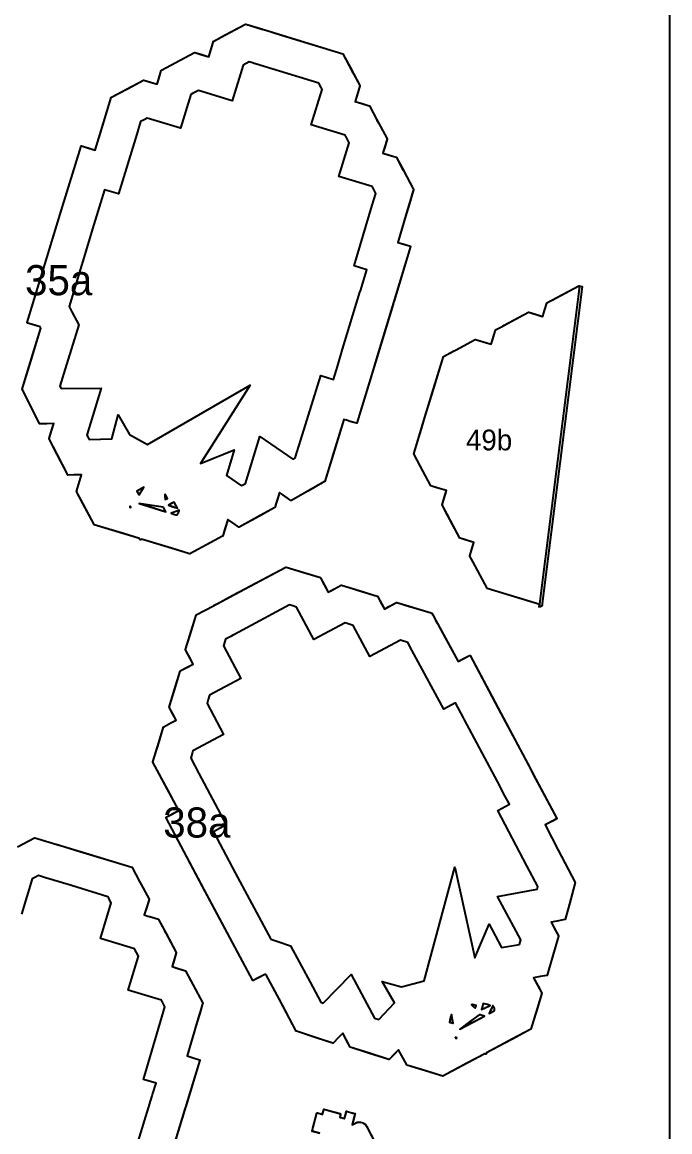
# Model space of a CAD drawing. Header units: millimetres. Extents: x 0 to 500, y 0 to 700.
# Drawn here: x 371 to 500, y 319.9 to 540.8 of the extents above; entities that cross this region are included whole.
import ezdxf
from ezdxf.enums import TextEntityAlignment as Align

# ---------------------------------------------------------------- set-up
doc = ezdxf.new("R2010")
doc.units = ezdxf.units.MM
for name, color, linetype in [('CORTE', 1, 'Continuous'), ('GRABADO', 5, 'Continuous'), ('HOJA', 8, 'Continuous')]:
    doc.layers.add(name, color=color, linetype=linetype)

msp = doc.modelspace()

# ---------------------------------------------------------------- linework, layer by layer
at = {"layer": 'CORTE'}
for points in [[(410.94, 438.55), (410.94, 438.54), (410.93, 438.53), (410.93, 438.53), (410.93, 438.52), (410.92, 438.51), (410.91, 438.51), (410.91, 438.51), (408.57, 437.26), (404.35, 435.01), (404.34, 435.01), (404.34, 435.01), (404.33, 435), (404.32, 435), (404.32, 435), (404.31, 435), (404.3, 435), (404.29, 435.01), (400.87, 436.05), (394.75, 437.91), (394.72, 437.9), (394.57, 437.81), (394.57, 437.81), (394.56, 437.81), (394.55, 437.8), (394.55, 437.8), (394.54, 437.8), (394.53, 437.8), (394.52, 437.8), (394.52, 437.81), (394.51, 437.81), (394.5, 437.81), (394.5, 437.81), (394.49, 437.82), (394.49, 437.82), (394.48, 437.83), (394.48, 437.84), (394.47, 437.84), (394.43, 437.92), (394.36, 438.03), (391.16, 439.01), (385.34, 440.78), (385.33, 440.78), (385.33, 440.79), (385.32, 440.79), (385.31, 440.8), (385.31, 440.8), (385.3, 440.81), (385.3, 440.81), (385.3, 440.82), (383.05, 445.03), (381.8, 447.38), (381.8, 447.38), (381.8, 447.39), (381.79, 447.39), (381.79, 447.4), (381.79, 447.42), (381.79, 447.43), (381.8, 447.43), (382.46, 449.62), (382.8, 450.74), (381.27, 450.7), (380.12, 450.67), (380.11, 450.67), (380.11, 450.68), (380.1, 450.68), (380.09, 450.68), (380.08, 450.68), (380.08, 450.69), (380.07, 450.69), (380.07, 450.7), (380.06, 450.7), (380.05, 450.71), (377.87, 454.94), (376.35, 457.89), (376.35, 457.9), (376.35, 457.91), (376.34, 457.92), (376.34, 457.93), (376.35, 457.94), (376.9, 459.75), (377.25, 460.91), (375.85, 460.9), (374.48, 460.89), (374.47, 460.89), (374.47, 460.89), (374.46, 460.89), (374.45, 460.89), (374.44, 460.9), (374.44, 460.9), (374.43, 460.91), (374.43, 460.91), (374.42, 460.91), (374.42, 460.92), (374.41, 460.93), (372.63, 464.48), (371.01, 467.72), (371, 467.73), (371, 467.74), (371, 467.75), (371, 467.76), (371, 467.77), (372.77, 473.58), (374.71, 479.92), (374.66, 480.01), (374.64, 480.06), (374.58, 480.18), (372.99, 480.66), (372.05, 480.95), (372.04, 480.95), (372.03, 480.95), (372.03, 480.96), (372.02, 480.96), (372.02, 480.97), (372.01, 480.97), (372.01, 480.98), (372, 480.98), (372, 480.99), (372, 481), (371.99, 481.01), (371.99, 481.02), (372, 481.03), (378.77, 503.26), (382.7, 516.17), (382.7, 516.17), (382.71, 516.18), (382.71, 516.19), (382.72, 516.19), (382.72, 516.2), (382.73, 516.2), (382.73, 516.21), (382.74, 516.21), (382.75, 516.21), (382.75, 516.22), (382.76, 516.22), (382.77, 516.22), (382.77, 516.22), (382.78, 516.22), (382.79, 516.22), (382.8, 516.22), (384.02, 515.84), (384.13, 515.81), (385.52, 515.39), (387.17, 520.82), (388.7, 525.85), (388.71, 525.86), (388.71, 525.86), (388.71, 525.87), (388.71, 525.87), (388.72, 525.88), (388.73, 525.89), (388.74, 525.89), (391.79, 527.52), (395.14, 529.3), (395.14, 529.3), (395.15, 529.31), (395.16, 529.31), (395.17, 529.31), (395.18, 529.31), (395.19, 529.31), (395.19, 529.31), (396.49, 528.91), (397.85, 528.5), (398.18, 529.59), (398.69, 531.26), (398.69, 531.26), (398.7, 531.27), (398.7, 531.28), (398.71, 531.29), (398.72, 531.3), (398.72, 531.3), (398.73, 531.3), (401.43, 532.74), (405.31, 534.81), (405.31, 534.81), (405.32, 534.81), (405.33, 534.82), (405.34, 534.82), (405.34, 534.82), (405.35, 534.82), (405.36, 534.82), (406.54, 534.45), (408.17, 533.96), (408.49, 535.02), (409.11, 537.05), (409.11, 537.06), (409.11, 537.07), (409.12, 537.07), (409.13, 537.08), (409.14, 537.09), (409.14, 537.09), (409.14, 537.1), (411.4, 538.3), (415.45, 540.46), (415.46, 540.46), (415.47, 540.47), (415.48, 540.47), (415.5, 540.47), (415.51, 540.47), (415.51, 540.46), (418.74, 539.48), (418.77, 539.47), (419.26, 539.32), (419.3, 539.31), (422.41, 538.36), (434.84, 534.57), (434.85, 534.57), (434.86, 534.57), (434.86, 534.56), (434.87, 534.56), (434.88, 534.55), (434.88, 534.55), (434.89, 534.54), (436.74, 531.06), (437.05, 530.48), (438.25, 528.23), (438.25, 528.22), (438.26, 528.21), (438.26, 528.2), (438.26, 528.19), (438.26, 528.18), (438.26, 528.18), (438.26, 528.17), (437.86, 526.87), (437.31, 525.08), (438.23, 524.8), (438.69, 524.66), (440.11, 524.22), (440.12, 524.22), (440.13, 524.22), (440.13, 524.21), (440.14, 524.21), (440.15, 524.2), (440.15, 524.2), (440.16, 524.19), (440.16, 524.19), (441.63, 521.42), (441.66, 521.36), (441.97, 520.79), (443.67, 517.61), (443.67, 517.6), (443.67, 517.59), (443.67, 517.58), (443.67, 517.58), (443.68, 517.57), (443.67, 517.56), (443.67, 517.56), (443.67, 517.55), (443.2, 515.99), (442.83, 514.79), (443.97, 514.44), (445.49, 513.98), (445.49, 513.98), (445.5, 513.97), (445.51, 513.97), (445.51, 513.97), (445.52, 513.96), (445.52, 513.95), (445.53, 513.95), (445.53, 513.94), (446.98, 511.23), (446.99, 511.21), (448.87, 507.68), (448.94, 507.55), (448.94, 507.54), (448.94, 507.53), (448.95, 507.52), (448.95, 507.52), (448.95, 507.51), (448.95, 507.5), (448.95, 507.5), (448.95, 507.49), (448.83, 507.09), (448.41, 505.69), (448.13, 504.74), (447.36, 502.17), (445.82, 497.01), (446.73, 496.73), (448.31, 496.25), (448.31, 496.25), (448.32, 496.25), (448.33, 496.24), (448.33, 496.24), (448.34, 496.23), (448.34, 496.23), (448.35, 496.22), (448.35, 496.22), (448.35, 496.21), (448.36, 496.2), (448.36, 496.19), (448.36, 496.19), (448.36, 496.18), (448.36, 496.17), (448.36, 496.17), (448.36, 496.16), (444.96, 485.03), (444.86, 484.69), (441.62, 474.05), (440.55, 470.56), (437.65, 461.03), (437.65, 461.02), (437.65, 461.02), (437.64, 461.01), (437.64, 461), (437.63, 461), (437.63, 461), (437.62, 460.99), (437.62, 460.99), (437.61, 460.98), (437.6, 460.98), (437.59, 460.98), (437.59, 460.98), (437.58, 460.98), (437.57, 460.98), (437.56, 460.98), (437.56, 460.98), (436.53, 461.29), (436.52, 461.3), (435.58, 461.58), (435.07, 461.74), (433.08, 455.33), (431.24, 449.41), (431.24, 449.4), (431.24, 449.4), (431.24, 449.39), (431.23, 449.39), (431.23, 449.38), (431.22, 449.37), (431.22, 449.37), (431.21, 449.37), (428.06, 447.59), (424.6, 445.63), (424.59, 445.63), (424.59, 445.63), (424.58, 445.63), (424.57, 445.62), (424.56, 445.62), (424.55, 445.62), (424.55, 445.63), (424.54, 445.63), (424.53, 445.63), (424.53, 445.63), (424.52, 445.64), (423.39, 446.41), (422.23, 447.2), (421.77, 445.7), (421.33, 444.24), (421.33, 444.23), (421.32, 444.22), (421.32, 444.22), (421.32, 444.21), (421.31, 444.21), (421.31, 444.2), (421.3, 444.2), (421.29, 444.19), (418.39, 442.59), (414.22, 440.3), (414.22, 440.3), (414.21, 440.3), (414.2, 440.29), (414.19, 440.29), (414.19, 440.29), (414.18, 440.29), (414.17, 440.29), (414.16, 440.3), (414.16, 440.3), (414.15, 440.3), (414.14, 440.31), (413.21, 440.97), (411.95, 441.85), (411.37, 439.95), (410.94, 438.55), (410.94, 438.55)], [(414.64, 448.52), (414.85, 448.64), (415.46, 448.97), (418.32, 458.36), (424.91, 453.85), (425.38, 454.12), (426.49, 457.69), (430.45, 470.47), (432.97, 469.7), (433.78, 472.32), (434.81, 475.71), (438.27, 487.06), (438.37, 487.39), (439.64, 491.57), (437.12, 492.34), (440.72, 504.41), (441.42, 506.76), (440.74, 508.04), (440.74, 508.04), (440.7, 508.12), (434.09, 510.13), (436.14, 516.85), (435.73, 517.62), (435.43, 518.17), (435.42, 518.2), (435.33, 518.36), (428.58, 520.42), (430.72, 527.47), (430.52, 527.85), (430.05, 528.71), (420.72, 531.56), (417.45, 532.56), (417.41, 532.57), (416.88, 532.73), (416.21, 532.93), (414.97, 532.27), (412.82, 525.22), (406.07, 527.28), (404.88, 526.65), (404.55, 526.47), (402.5, 519.76), (395.9, 521.77), (395.25, 521.43), (394.56, 521.06), (393.79, 518.53), (390.17, 506.65), (387.38, 507.5), (385.27, 500.59), (380.35, 484.25), (380.9, 483.19), (382.23, 480.59), (379.56, 471.84), (378.51, 468.36), (378.74, 467.92), (386.73, 467.99), (383.86, 458.6), (384.16, 458.03), (384.29, 457.77), (388.81, 457.88), (390.09, 462.66), (392.34, 458.75), (395.92, 456.76), (416.41, 468.56), (406.48, 452.96), (413.24, 455.68), (411.69, 450.61), (414.64, 448.52)], [(474.05, 425.01), (474.1, 424.92), (472.14, 425.52), (463.62, 428.12), (463.61, 428.12), (463.6, 428.12), (463.6, 428.12), (463.6, 428.13), (463.59, 428.13), (463.58, 428.14), (463.58, 428.15), (460.82, 433.33), (460.17, 434.55), (460.16, 434.55), (460.16, 434.56), (460.16, 434.57), (460.16, 434.58), (460.16, 434.59), (460.16, 434.6), (460.16, 434.6), (460.83, 436.81), (460.97, 437.26), (459.07, 437.84), (458.21, 438.1), (458.2, 438.1), (458.19, 438.11), (458.19, 438.11), (458.18, 438.12), (458.17, 438.13), (458.17, 438.13), (458.17, 438.14), (455.72, 442.72), (454.66, 444.72), (454.66, 444.73), (454.65, 444.73), (454.65, 444.74), (454.65, 444.75), (454.65, 444.75), (454.65, 444.76), (454.65, 444.77), (455.26, 446.78), (455.51, 447.58), (453.66, 448.14), (452.42, 448.52), (452.41, 448.52), (452.4, 448.53), (452.39, 448.53), (452.38, 448.54), (452.38, 448.55), (452.37, 448.55), (452.37, 448.56), (450.33, 452.38), (449.01, 454.87), (449, 454.87), (449, 454.89), (449, 454.9), (449, 454.91), (449, 454.92), (449, 454.92), (450.67, 460.4), (450.69, 460.45), (450.94, 461.28), (450.96, 461.35), (452.57, 466.63), (454.89, 474.26), (454.9, 474.26), (454.9, 474.27), (454.9, 474.28), (454.91, 474.28), (454.91, 474.29), (454.92, 474.29), (454.93, 474.3), (457.06, 475.44), (457.42, 475.63), (461.24, 477.66), (461.24, 477.66), (461.25, 477.67), (461.27, 477.67), (461.28, 477.67), (461.29, 477.67), (461.29, 477.67), (461.3, 477.67), (463.5, 477), (464.39, 476.73), (464.52, 477.16), (464.6, 477.4), (465.24, 479.53), (465.25, 479.53), (465.25, 479.54), (465.25, 479.55), (465.26, 479.55), (465.26, 479.56), (465.27, 479.57), (465.28, 479.57), (465.28, 479.57), (466.7, 480.33), (466.73, 480.35), (467.03, 480.5), (471.86, 483.08), (471.86, 483.08), (471.87, 483.08), (471.88, 483.09), (471.89, 483.09), (471.9, 483.09), (471.9, 483.09), (471.91, 483.09), (471.91, 483.09), (474.29, 482.36), (474.68, 482.24), (474.79, 482.61), (475.49, 484.9), (475.49, 484.91), (475.49, 484.91), (475.5, 484.92), (475.5, 484.92), (475.51, 484.93), (475.51, 484.94), (475.52, 484.94), (475.52, 484.94), (476.52, 485.47), (476.52, 485.48), (481.87, 488.33), (481.92, 488.35), (481.93, 488.35), (481.93, 488.36), (481.94, 488.36), (481.95, 488.36), (481.96, 488.36), (481.96, 488.36), (481.97, 488.36), (481.98, 488.35), (481.99, 488.35), (482, 488.35), (482, 488.34), (482.01, 488.34), (482.02, 488.33), (482.02, 488.33), (482.02, 488.32), (482.03, 488.31), (482.03, 488.31), (482.03, 488.3), (482.03, 488.29), (482.03, 488.29), (482.03, 488.28), (474.06, 425.02), (474.06, 425.02), (474.05, 425.01), (474.05, 425.01)], [(395.21, 448.27), (394.79, 448.03), (393.84, 447.48), (394.16, 446.93), (394.25, 446.77), (395.21, 448.27)], [(399.73, 445.94), (399.92, 446.04), (399.51, 446.74), (399.38, 446.82), (399.42, 446.32), (399.45, 445.78), (399.73, 445.94)], [(392.52, 444.41), (392.47, 444.5), (392.44, 444.39), (392.41, 444.27), (392.63, 444.2), (392.64, 444.2), (392.52, 444.41)], [(396.76, 444.64), (394.31, 444.99), (397.26, 444.09), (399.62, 443.37), (399.13, 444.23), (399.09, 444.3), (396.76, 444.64)], [(401.68, 444.52), (401.23, 445.31), (400.78, 445.05), (400.14, 444.68), (400.8, 444.45), (401.95, 444.06), (401.68, 444.52)], [(401.24, 443.3), (400.65, 443.06), (401.14, 442.91), (401.59, 442.77), (401.76, 442.77), (401.85, 442.77), (401.9, 442.79), (401.93, 442.81), (402.01, 442.94), (402.06, 443.03), (402.22, 443.53), (402.27, 443.71), (401.24, 443.3)], [(474.49, 347.53), (474.49, 347.52), (474.5, 347.52), (474.5, 347.51), (474.5, 347.5), (474.5, 347.49), (474.5, 347.49), (474.49, 347.48), (473.61, 344.56), (472.33, 340.37), (472.33, 340.37), (472.32, 340.36), (472.32, 340.35), (472.31, 340.35), (472.31, 340.34), (472.3, 340.34), (472.3, 340.33), (472.29, 340.33), (468.67, 338.4), (463.49, 335.64), (463.48, 335.6), (463.43, 335.44), (463.43, 335.43), (463.43, 335.43), (463.43, 335.42), (463.42, 335.41), (463.42, 335.41), (463.41, 335.4), (463.4, 335.4), (463.4, 335.4), (463.39, 335.39), (463.39, 335.39), (463.38, 335.39), (463.37, 335.39), (463.37, 335.39), (463.36, 335.39), (463.35, 335.39), (463.34, 335.39), (463.24, 335.42), (463.13, 335.45), (459.73, 333.63), (454.8, 331.01), (454.8, 331.01), (454.79, 331.01), (454.79, 331), (454.78, 331), (454.77, 331), (454.76, 331), (454.76, 331), (454.75, 331.01), (450.56, 332.28), (447.64, 333.17), (447.63, 333.17), (447.63, 333.18), (447.62, 333.18), (447.62, 333.19), (447.61, 333.19), (447.6, 333.2), (447.6, 333.21), (446.61, 335.06), (445.97, 336.26), (445.03, 335.27), (444.12, 334.31), (444.11, 334.31), (444.11, 334.31), (444.1, 334.3), (444.1, 334.3), (444.09, 334.3), (444.08, 334.29), (444.07, 334.29), (444.07, 334.29), (444.06, 334.29), (444.05, 334.29), (439.98, 335.59), (436.35, 336.75), (436.34, 336.76), (436.33, 336.76), (436.33, 336.77), (436.32, 336.77), (436.31, 336.78), (435.52, 338.28), (434.85, 339.52), (434.01, 338.67), (432.91, 337.55), (432.9, 337.54), (432.9, 337.54), (432.89, 337.53), (432.89, 337.53), (432.88, 337.53), (432.87, 337.53), (432.86, 337.53), (432.85, 337.53), (432.85, 337.53), (432.84, 337.53), (432.84, 337.53), (429.58, 338.61), (425.63, 339.92), (425.61, 339.93), (425.6, 339.94), (425.59, 339.94), (425.59, 339.95), (425.59, 339.96), (422.3, 346.12), (419.61, 351.17), (419.53, 351.19), (419.49, 351.21), (419.34, 351.26), (418, 350.54), (417, 350.01), (417, 350.01), (416.99, 350.01), (416.99, 350.01), (416.98, 350), (416.97, 350), (416.96, 350), (416.96, 350.01), (416.95, 350.01), (416.94, 350.01), (416.93, 350.02), (416.92, 350.02), (416.92, 350.03), (416.91, 350.04), (406.93, 368.77), (399.64, 382.45), (399.63, 382.46), (399.63, 382.47), (399.63, 382.47), (399.63, 382.48), (399.63, 382.49), (399.63, 382.5), (399.63, 382.5), (399.63, 382.51), (399.63, 382.52), (399.64, 382.52), (399.64, 382.53), (399.64, 382.53), (399.65, 382.54), (399.65, 382.54), (399.66, 382.55), (399.67, 382.55), (400.96, 383.24), (401.08, 383.3), (402.18, 383.89), (399.87, 388.21), (397.03, 393.54), (397.03, 393.55), (397.03, 393.55), (397.03, 393.56), (397.02, 393.56), (397.02, 393.57), (397.03, 393.59), (397.03, 393.59), (398.19, 397.4), (399.14, 400.53), (399.14, 400.54), (399.15, 400.55), (399.15, 400.55), (399.16, 400.56), (399.17, 400.57), (399.17, 400.57), (399.18, 400.57), (400.56, 401.31), (401.63, 401.88), (401, 403.05), (400.27, 404.43), (400.27, 404.43), (400.26, 404.44), (400.26, 404.45), (400.26, 404.46), (400.26, 404.47), (400.26, 404.48), (400.26, 404.48), (401.29, 407.85), (402.44, 411.62), (402.44, 411.62), (402.44, 411.63), (402.45, 411.64), (402.45, 411.64), (402.46, 411.65), (402.46, 411.65), (402.47, 411.66), (403.73, 412.33), (405.06, 413.04), (404.46, 414.17), (403.54, 415.89), (403.54, 415.9), (403.53, 415.91), (403.53, 415.91), (403.53, 415.93), (403.53, 415.94), (403.53, 415.94), (403.53, 415.95), (404.39, 418.75), (405.62, 422.79), (405.62, 422.8), (405.63, 422.8), (405.63, 422.81), (405.64, 422.82), (405.65, 422.83), (405.65, 422.83), (409.08, 424.65), (409.11, 424.67), (409.63, 424.95), (409.67, 424.97), (412.97, 426.73), (423.49, 432.33), (423.5, 432.34), (423.5, 432.34), (423.51, 432.34), (423.52, 432.34), (423.53, 432.34), (423.53, 432.34), (423.54, 432.34), (427, 431.29), (427.58, 431.11), (430.39, 430.26), (430.39, 430.26), (430.4, 430.25), (430.41, 430.24), (430.42, 430.24), (430.42, 430.23), (430.43, 430.23), (430.43, 430.22), (431.16, 428.84), (431.95, 427.37), (432.7, 427.77), (433.08, 427.97), (434.53, 428.74), (434.54, 428.75), (434.55, 428.75), (434.56, 428.75), (434.56, 428.75), (434.57, 428.75), (434.58, 428.75), (434.59, 428.75), (434.59, 428.75), (437.28, 427.93), (437.34, 427.91), (437.89, 427.75), (441.73, 426.58), (441.73, 426.58), (441.74, 426.57), (441.75, 426.57), (441.75, 426.56), (441.76, 426.56), (441.76, 426.55), (441.76, 426.55), (441.77, 426.54), (442.62, 424.94), (443.13, 423.99), (444.03, 424.47), (445.58, 425.3), (445.58, 425.3), (445.59, 425.3), (445.6, 425.31), (445.6, 425.31), (445.61, 425.31), (445.62, 425.31), (445.63, 425.31), (445.63, 425.3), (448.17, 424.53), (448.2, 424.52), (452.44, 423.23), (452.57, 423.19), (452.57, 423.19), (452.58, 423.19), (452.59, 423.18), (452.59, 423.18), (452.6, 423.17), (452.6, 423.17), (452.61, 423.16), (452.61, 423.16), (452.78, 422.84), (453.38, 421.73), (453.79, 420.98), (454.89, 418.94), (457.81, 413.54), (458.78, 414.05), (460.11, 414.76), (460.11, 414.76), (460.12, 414.76), (460.13, 414.77), (460.13, 414.77), (460.14, 414.77), (460.15, 414.77), (460.16, 414.77), (460.16, 414.76), (460.17, 414.76), (460.18, 414.76), (460.18, 414.75), (460.19, 414.75), (460.2, 414.75), (460.2, 414.74), (460.2, 414.73), (460.21, 414.73), (465.21, 405.35), (465.36, 405.06), (471.63, 393.29), (473.2, 390.35), (477.48, 382.32), (477.48, 382.31), (477.48, 382.31), (477.48, 382.3), (477.49, 382.29), (477.49, 382.28), (477.49, 382.28), (477.48, 382.27), (477.48, 382.26), (477.48, 382.26), (477.48, 382.25), (477.47, 382.24), (477.47, 382.24), (477.46, 382.23), (477.46, 382.23), (477.45, 382.22), (477.45, 382.22), (476.58, 381.76), (476.57, 381.75), (475.58, 381.22), (475.15, 381), (477.85, 375.87), (481.16, 369.57), (481.17, 369.57), (481.17, 369.56), (481.17, 369.55), (481.17, 369.54), (481.17, 369.54), (481.17, 369.53), (481.17, 369.52), (481.17, 369.52), (480.05, 365.51), (479.13, 362.2), (479.13, 362.19), (479.13, 362.19), (479.13, 362.18), (479.12, 362.17), (479.12, 362.17), (479.11, 362.16), (479.11, 362.16), (479.1, 362.16), (479.09, 362.15), (479.09, 362.15), (479.08, 362.15), (477.53, 361.86), (476.35, 361.64), (476.99, 360.45), (477.81, 358.9), (477.81, 358.9), (477.82, 358.89), (477.82, 358.88), (477.82, 358.88), (477.82, 358.87), (477.82, 358.86), (477.82, 358.85), (477.82, 358.85), (476.76, 355.19), (475.57, 351.09), (475.57, 351.09), (475.56, 351.08), (475.56, 351.07), (475.55, 351.07), (475.55, 351.06), (475.54, 351.06), (475.54, 351.05), (475.53, 351.05), (475.52, 351.05), (475.52, 351.04), (475.51, 351.04), (474.21, 350.82), (472.86, 350.59), (473.7, 349.02), (474.49, 347.54), (474.49, 347.53)], [(470.05, 357.21), (470.31, 358.1), (465.69, 366.76), (473.54, 368.23), (473.68, 368.75), (471.51, 372.88), (465.71, 383.9), (468.04, 385.14), (467.16, 386.8), (465.64, 389.65), (459.02, 402.07), (458.87, 402.35), (457.29, 405.32), (454.96, 404.09), (448.61, 415.83), (447.81, 417.32), (446.34, 417.77), (440.24, 414.52), (436.94, 420.72), (435.72, 421.09), (435.3, 421.22), (429.06, 417.9), (425.6, 424.4), (425.42, 424.45), (424.88, 424.62), (424.25, 424.81), (416.58, 420.72), (413.13, 418.89), (413.09, 418.86), (412.53, 418.56), (411.47, 417.99), (411.13, 416.86), (411.07, 416.65), (414.53, 410.15), (408.3, 406.83), (408.04, 405.97), (407.8, 405.18), (411.1, 398.99), (405, 395.75), (404.94, 395.53), (404.56, 394.29), (406.17, 391.28), (411.64, 381), (409.07, 379.63), (413.41, 371.48), (420.54, 358.23), (421.69, 357.85), (424.46, 356.96), (428.33, 349.68), (430.48, 345.69), (430.94, 345.53), (436.55, 351.23), (441.17, 342.56), (442.05, 342.28), (445.17, 345.56), (442.69, 349.84), (446.56, 348.8), (451.03, 349.96), (457.14, 372.62), (461.15, 354.57), (464, 361.27), (466.49, 356.59), (470.05, 357.21)], [(461.33, 344.81), (461.39, 345.04), (460.66, 345.24), (460.49, 345.19), (460.8, 344.92), (461.25, 344.52), (461.33, 344.81)], [(463.66, 345.23), (462.84, 345.45), (462.69, 344.89), (462.51, 344.23), (463.21, 344.57), (464.24, 345.07), (463.66, 345.23)], [(464.3, 344.1), (464.02, 343.45), (464.44, 343.67), (464.89, 343.91), (465, 344.02), (465.08, 344.09), (465.09, 344.14), (465.1, 344.17), (465.07, 344.31), (465.04, 344.43), (464.81, 344.86), (464.71, 345.06), (464.3, 344.1)], [(456.49, 343.28), (456.35, 342.76), (456.08, 341.76), (456.76, 341.58), (456.87, 341.54), (456.49, 343.28)], [(460.39, 341.99), (458.17, 340.33), (460.69, 341.67), (463.07, 342.94), (462.18, 343.18), (462.04, 343.22), (460.39, 341.99)], [(457.34, 338.65), (457.22, 338.68), (457.27, 338.6), (457.34, 338.48), (457.53, 338.58), (457.55, 338.59), (457.34, 338.65)]]:
    msp.add_lwpolyline(points, close=True, dxfattribs=at)
for points in [[(370.07, 376.65), (373.45, 378.46), (373.46, 378.46), (373.47, 378.47), (373.48, 378.47), (373.5, 378.47), (373.51, 378.47), (373.51, 378.46), (377.7, 377.19), (377.74, 377.17), (378.38, 376.98), (378.43, 376.97), (382.47, 375.73), (392.84, 372.57), (392.85, 372.57), (392.86, 372.57), (392.86, 372.56), (392.87, 372.56), (392.88, 372.55), (392.88, 372.55), (392.89, 372.54), (394.43, 369.63), (394.69, 369.15), (396.25, 366.23), (396.25, 366.22), (396.26, 366.21), (396.26, 366.2), (396.26, 366.19), (396.26, 366.18), (396.26, 366.18), (396.26, 366.17), (395.74, 364.48), (395.31, 363.08), (396.03, 362.86), (396.39, 362.75), (398.11, 362.22), (398.12, 362.22), (398.13, 362.22), (398.13, 362.21), (398.14, 362.21), (398.15, 362.2), (398.15, 362.2), (398.16, 362.19), (398.16, 362.19), (399.33, 360), (399.35, 359.95), (399.59, 359.5), (401.67, 355.61), (401.67, 355.6), (401.67, 355.59), (401.67, 355.58), (401.67, 355.58), (401.68, 355.57), (401.67, 355.56), (401.67, 355.56), (401.67, 355.55), (401.09, 353.64), (400.83, 352.79), (401.64, 352.54), (403.49, 351.98), (403.49, 351.98), (403.5, 351.97), (403.51, 351.97), (403.51, 351.97), (403.52, 351.96), (403.52, 351.95), (403.53, 351.95), (403.53, 351.94), (404.58, 349.97), (404.59, 349.95), (406.89, 345.64), (406.94, 345.55), (406.94, 345.54), (406.94, 345.53), (406.95, 345.52), (406.95, 345.52), (406.95, 345.51), (406.95, 345.5), (406.95, 345.5), (406.95, 345.49), (406.86, 345.2), (406.55, 344.18), (406.35, 343.49), (405.79, 341.62), (403.82, 335.01), (405.01, 334.65), (406.31, 334.25), (406.31, 334.25), (406.32, 334.25), (406.33, 334.24), (406.33, 334.24), (406.34, 334.23), (406.34, 334.23), (406.35, 334.22), (406.35, 334.22), (406.35, 334.21), (406.36, 334.2), (406.36, 334.19), (406.36, 334.19), (406.36, 334.18), (406.36, 334.17), (406.36, 334.17), (406.36, 334.16), (403.55, 324.96), (403.47, 324.67), (398.93, 309.79)], [(392.12, 311.46), (396.87, 327.04), (396.95, 327.32), (397.64, 329.57), (395.12, 330.34), (399.15, 343.86), (399.42, 344.76), (398.7, 346.12), (392.09, 348.13), (394.14, 354.85), (393.35, 356.32), (393.33, 356.36), (386.58, 358.42), (388.72, 365.47), (388.45, 365.97), (388.22, 366.42), (388.06, 366.71), (380.78, 368.93), (376.58, 370.21), (376.52, 370.23), (375.84, 370.44), (374.2, 370.93), (373.49, 370.55), (372.97, 370.26), (370.82, 363.22)], [(430.18, 319.62), (428.73, 320.01), (428.94, 320.8), (429.69, 323.59), (429.72, 323.67), (429.8, 323.65), (430.66, 323.42), (430.79, 323.38), (430.83, 323.5), (431.04, 324.31), (431.07, 324.4), (431.99, 324.15), (434.42, 323.5), (434.35, 323.24), (434.23, 322.79), (434.45, 322.74), (435.19, 322.54), (435.47, 323.59), (435.58, 323.99), (436.87, 323.64), (437.29, 323.52), (437.13, 322.92), (436.69, 321.27), (437.76, 321.84), (437.84, 321.84), (438.35, 321.83), (438.41, 321.81), (438.9, 321.66), (438.96, 321.62), (439.4, 321.34), (439.53, 321.08), (439.79, 320.6), (442.37, 315.75)]]:
    msp.add_lwpolyline(points, dxfattribs=at)
at = {"layer": 'GRABADO'}
for points in [[(388.7, 525.85), (388.71, 525.86), (388.71, 525.86), (388.71, 525.87), (388.71, 525.87), (388.72, 525.88), (388.73, 525.89), (388.74, 525.89), (391.94, 527.6), (395.14, 529.3), (395.14, 529.3), (395.15, 529.31), (395.16, 529.31), (395.17, 529.31), (395.18, 529.31), (395.19, 529.31), (395.19, 529.31), (396.56, 528.89), (397.85, 528.5), (398.2, 529.65), (398.69, 531.26), (398.69, 531.26), (398.7, 531.27), (398.7, 531.28), (398.71, 531.29), (398.72, 531.3), (398.72, 531.3), (398.73, 531.3), (401.56, 532.81), (405.31, 534.81), (405.31, 534.81), (405.32, 534.81), (405.33, 534.82), (405.34, 534.82), (405.34, 534.82), (405.35, 534.82), (405.36, 534.82), (406.6, 534.44), (408.17, 533.96), (408.51, 535.07), (409.11, 537.05), (409.11, 537.06), (409.11, 537.07), (409.12, 537.07), (409.13, 537.08), (409.14, 537.09), (409.14, 537.09), (409.14, 537.1), (411.51, 538.36), (415.45, 540.46), (415.46, 540.46), (415.47, 540.47), (415.48, 540.47), (415.5, 540.47), (415.51, 540.47), (415.51, 540.46), (418.9, 539.43), (418.93, 539.42), (419.45, 539.26), (419.49, 539.25), (422.76, 538.26), (434.84, 534.57), (434.85, 534.57), (434.86, 534.57), (434.86, 534.56), (434.87, 534.56), (434.88, 534.55), (434.88, 534.55), (434.89, 534.54), (436.69, 531.15), (436.99, 530.59), (438.25, 528.23), (438.25, 528.22), (438.26, 528.21), (438.26, 528.2), (438.26, 528.19), (438.26, 528.18), (438.26, 528.18), (438.26, 528.17), (437.84, 526.81), (437.31, 525.08), (438.2, 524.81), (438.64, 524.67), (440.11, 524.22), (440.12, 524.22), (440.13, 524.22), (440.13, 524.21), (440.14, 524.21), (440.15, 524.2), (440.15, 524.2), (440.16, 524.19), (440.16, 524.19), (441.58, 521.52), (441.61, 521.46), (441.91, 520.91), (443.67, 517.61), (443.67, 517.6), (443.67, 517.59), (443.67, 517.58), (443.67, 517.58), (443.68, 517.57), (443.67, 517.56), (443.67, 517.56), (443.67, 517.55), (443.18, 515.93), (442.83, 514.79), (443.92, 514.46), (445.49, 513.98), (445.49, 513.98), (445.5, 513.97), (445.51, 513.97), (445.51, 513.97), (445.52, 513.96), (445.52, 513.95), (445.53, 513.95), (445.53, 513.94), (446.91, 511.35), (446.92, 511.33), (448.87, 507.67), (448.94, 507.55), (448.94, 507.54), (448.94, 507.54), (448.94, 507.54), (448.94, 507.53), (448.95, 507.53), (448.95, 507.52), (448.95, 507.52), (448.95, 507.52), (448.95, 507.51), (448.95, 507.51), (448.95, 507.51), (448.95, 507.51), (448.95, 507.5), (448.95, 507.5), (448.95, 507.5), (448.95, 507.5), (448.95, 507.5), (448.95, 507.49), (448.94, 507.49), (448.83, 507.11), (448.43, 505.77), (448.16, 504.87), (447.43, 502.41), (445.82, 497.01), (446.78, 496.72), (448.31, 496.25), (448.31, 496.25), (448.32, 496.25), (448.33, 496.24), (448.33, 496.24), (448.34, 496.23), (448.34, 496.23), (448.35, 496.22), (448.35, 496.22), (448.35, 496.21), (448.36, 496.2), (448.36, 496.19), (448.36, 496.19), (448.36, 496.18), (448.36, 496.17), (448.36, 496.17), (448.36, 496.16), (445.06, 485.35), (444.96, 485.02), (441.5, 473.67), (440.47, 470.28), (437.65, 461.03), (437.65, 461.02), (437.65, 461.02), (437.64, 461.01), (437.64, 461), (437.63, 461), (437.63, 461), (437.62, 460.99), (437.62, 460.99), (437.61, 460.98), (437.6, 460.98), (437.59, 460.98), (437.59, 460.98), (437.58, 460.98), (437.57, 460.98), (437.56, 460.98), (437.56, 460.98), (436.56, 461.29), (436.55, 461.29), (435.57, 461.59), (435.07, 461.74), (433.17, 455.62), (431.24, 449.41), (431.24, 449.4), (431.24, 449.4), (431.24, 449.39), (431.23, 449.39), (431.23, 449.38), (431.22, 449.37), (431.22, 449.37), (431.21, 449.37), (427.9, 447.5), (424.6, 445.63), (424.59, 445.63), (424.59, 445.63), (424.58, 445.63), (424.57, 445.62), (424.56, 445.62), (424.55, 445.62), (424.55, 445.63), (424.54, 445.63), (424.53, 445.63), (424.53, 445.63), (424.52, 445.64), (423.33, 446.45), (422.23, 447.2), (421.8, 445.77), (421.33, 444.24), (421.33, 444.23), (421.32, 444.22), (421.32, 444.22), (421.32, 444.21), (421.31, 444.21), (421.31, 444.2), (421.3, 444.2), (421.29, 444.19), (418.25, 442.52), (414.22, 440.3), (414.22, 440.3), (414.21, 440.3), (414.2, 440.29), (414.19, 440.29), (414.19, 440.29), (414.18, 440.29), (414.17, 440.29), (414.16, 440.3), (414.16, 440.3), (414.15, 440.3), (414.14, 440.31), (413.16, 441), (411.95, 441.85), (411.39, 440.02), (410.94, 438.55), (410.94, 438.55), (410.94, 438.54), (410.93, 438.53), (410.93, 438.53), (410.93, 438.52), (410.92, 438.51), (410.91, 438.51), (410.91, 438.51), (408.45, 437.2), (404.35, 435.01), (404.34, 435.01), (404.34, 435.01), (404.33, 435), (404.32, 435), (404.32, 435), (404.31, 435), (404.3, 435), (404.29, 435.01), (400.7, 436.1), (394.75, 437.91), (394.72, 437.9), (394.57, 437.81), (394.57, 437.81), (394.56, 437.81), (394.55, 437.8), (394.55, 437.8), (394.54, 437.8), (394.53, 437.8), (394.52, 437.8), (394.52, 437.81), (394.51, 437.81), (394.5, 437.81), (394.5, 437.81), (394.49, 437.82), (394.49, 437.82), (394.48, 437.83), (394.48, 437.84), (394.47, 437.84), (394.42, 437.92), (394.36, 438.03), (391, 439.06), (385.34, 440.78), (385.33, 440.78), (385.33, 440.79), (385.32, 440.79), (385.31, 440.8), (385.31, 440.8), (385.3, 440.81), (385.3, 440.81), (385.3, 440.82), (383.11, 444.92), (381.8, 447.38), (381.8, 447.38), (381.8, 447.39), (381.79, 447.39), (381.79, 447.4), (381.79, 447.42), (381.79, 447.43), (381.8, 447.43), (382.45, 449.56), (382.8, 450.74), (381.32, 450.7), (380.12, 450.67), (380.11, 450.67), (380.11, 450.68), (380.1, 450.68), (380.09, 450.68), (380.08, 450.68), (380.08, 450.69), (380.07, 450.69), (380.07, 450.7), (380.06, 450.7), (380.05, 450.71), (377.95, 454.8), (376.35, 457.89), (376.35, 457.9), (376.35, 457.91), (376.34, 457.92), (376.34, 457.93), (376.35, 457.94), (376.88, 459.69), (377.25, 460.91), (375.92, 460.9), (374.48, 460.89), (374.47, 460.89), (374.47, 460.89), (374.46, 460.89), (374.45, 460.89), (374.44, 460.9), (374.44, 460.9), (374.43, 460.91), (374.43, 460.91), (374.42, 460.91), (374.42, 460.92), (374.41, 460.93), (372.71, 464.32), (371.01, 467.72), (371, 467.73), (371, 467.74), (371, 467.75), (371, 467.76), (371, 467.77), (372.86, 473.87), (374.71, 479.92), (374.66, 480.01), (374.64, 480.05), (374.58, 480.18), (373.03, 480.65), (372.05, 480.95), (372.04, 480.95), (372.03, 480.95), (372.03, 480.96), (372.02, 480.96), (372.02, 480.97), (372.01, 480.97), (372.01, 480.98), (372, 480.98), (372, 480.99), (372, 481), (371.99, 481.01), (371.99, 481.02), (372, 481.03), (378.57, 502.62), (382.7, 516.17), (382.7, 516.17), (382.71, 516.18), (382.71, 516.19), (382.72, 516.19), (382.72, 516.2), (382.73, 516.2), (382.73, 516.21), (382.74, 516.21), (382.75, 516.21), (382.75, 516.22), (382.76, 516.22), (382.77, 516.22), (382.77, 516.22), (382.78, 516.22), (382.79, 516.22), (382.8, 516.22), (384.08, 515.83), (384.19, 515.79), (385.52, 515.39), (387.1, 520.57), (388.7, 525.85)], [(463.62, 428.12), (463.61, 428.12), (463.6, 428.12), (463.6, 428.12), (463.6, 428.13), (463.59, 428.13), (463.58, 428.14), (463.58, 428.15), (460.74, 433.48), (460.17, 434.55), (460.16, 434.55), (460.16, 434.56), (460.16, 434.57), (460.16, 434.58), (460.16, 434.59), (460.16, 434.6), (460.16, 434.6), (460.85, 436.88), (460.97, 437.26), (459.01, 437.86), (458.21, 438.1), (458.2, 438.1), (458.19, 438.11), (458.19, 438.11), (458.18, 438.12), (458.17, 438.13), (458.17, 438.13), (458.17, 438.14), (455.65, 442.86), (454.66, 444.72), (454.66, 444.73), (454.65, 444.73), (454.65, 444.74), (454.65, 444.75), (454.65, 444.75), (454.65, 444.76), (454.65, 444.77), (455.28, 446.84), (455.51, 447.58), (453.61, 448.16), (452.42, 448.52), (452.41, 448.52), (452.4, 448.53), (452.39, 448.53), (452.38, 448.54), (452.38, 448.55), (452.37, 448.55), (452.37, 448.56), (450.28, 452.49), (449.01, 454.87), (449, 454.87), (449, 454.89), (449, 454.9), (449, 454.91), (449, 454.92), (449, 454.92), (450.72, 460.56), (450.74, 460.61), (451, 461.47), (451.02, 461.53), (452.68, 466.97), (454.89, 474.26), (454.9, 474.26), (454.9, 474.27), (454.9, 474.28), (454.91, 474.28), (454.91, 474.29), (454.92, 474.29), (454.93, 474.3), (456.97, 475.39), (457.31, 475.57), (461.24, 477.66), (461.24, 477.66), (461.25, 477.67), (461.27, 477.67), (461.28, 477.67), (461.29, 477.67), (461.29, 477.67), (461.3, 477.67), (463.57, 476.98), (464.39, 476.73), (464.51, 477.13), (464.58, 477.35), (465.24, 479.53), (465.25, 479.53), (465.25, 479.54), (465.25, 479.55), (465.26, 479.55), (465.26, 479.56), (465.27, 479.57), (465.28, 479.57), (465.28, 479.57), (466.61, 480.28), (466.64, 480.3), (466.91, 480.44), (471.86, 483.08), (471.86, 483.08), (471.87, 483.08), (471.88, 483.09), (471.89, 483.09), (471.9, 483.09), (471.9, 483.09), (471.91, 483.09), (471.91, 483.09), (474.34, 482.34), (474.68, 482.24), (474.78, 482.56), (475.49, 484.9), (475.49, 484.91), (475.49, 484.91), (475.5, 484.92), (475.5, 484.92), (475.51, 484.93), (475.51, 484.94), (475.52, 484.94), (475.52, 484.94), (476.39, 485.41), (476.4, 485.41), (481.88, 488.33), (481.92, 488.35), (481.93, 488.35), (481.93, 488.35), (481.93, 488.35), (481.93, 488.36), (481.94, 488.36), (481.94, 488.36), (481.95, 488.36), (481.95, 488.36), (481.95, 488.36), (481.96, 488.36), (481.96, 488.36), (481.96, 488.36), (481.96, 488.36), (481.96, 488.36), (481.96, 488.36), (481.96, 488.36), (481.97, 488.36), (481.97, 488.36), (481.98, 488.36), (482.11, 488.32), (482.52, 488.19), (474.57, 425.09), (474.58, 425.06), (474.59, 425.01), (474.6, 424.96), (474.6, 424.91), (474.59, 424.86), (474.59, 424.82), (474.57, 424.77), (474.56, 424.72), (474.53, 424.68), (474.51, 424.64), (474.48, 424.6), (474.45, 424.56), (474.41, 424.53), (474.37, 424.5), (474.33, 424.48), (474.28, 424.46), (474.24, 424.44), (474.19, 424.43), (474.14, 424.42), (474.1, 424.42), (474.05, 424.42), (474, 424.43), (473.95, 424.44), (473.93, 424.45), (473.96, 424.53), (474.08, 424.93), (472.39, 425.44), (463.62, 428.12)], [(394.78, 448.02), (393.84, 447.48), (394.17, 446.91), (394.25, 446.77), (395.21, 448.27), (394.78, 448.02)], [(399.92, 446.04), (399.52, 446.73), (399.38, 446.81), (399.41, 446.34), (399.45, 445.78), (399.72, 445.93), (399.92, 446.04)], [(392.47, 444.5), (392.44, 444.39), (392.41, 444.27), (392.63, 444.21), (392.64, 444.2), (392.52, 444.4), (392.47, 444.5)], [(394.31, 444.99), (397.19, 444.12), (399.62, 443.37), (399.14, 444.21), (399.09, 444.3), (396.86, 444.63), (394.31, 444.99)], [(401.23, 445.31), (400.76, 445.04), (400.14, 444.68), (400.82, 444.44), (401.95, 444.06), (401.67, 444.54), (401.23, 445.31)], [(400.65, 443.06), (401.13, 442.92), (401.59, 442.77), (401.75, 442.77), (401.85, 442.77), (401.9, 442.79), (401.93, 442.81), (402.01, 442.93), (402.06, 443.03), (402.21, 443.52), (402.27, 443.71), (401.26, 443.31), (400.65, 443.06)], [(397.03, 393.54), (397.03, 393.55), (397.03, 393.55), (397.03, 393.56), (397.02, 393.56), (397.02, 393.57), (397.03, 393.59), (397.03, 393.59), (398.24, 397.56), (399.14, 400.53), (399.14, 400.54), (399.15, 400.55), (399.15, 400.55), (399.16, 400.56), (399.17, 400.57), (399.17, 400.57), (399.18, 400.57), (400.62, 401.34), (401.63, 401.88), (400.98, 403.1), (400.27, 404.43), (400.27, 404.43), (400.26, 404.44), (400.26, 404.45), (400.26, 404.46), (400.26, 404.47), (400.26, 404.48), (400.26, 404.48), (401.33, 408), (402.44, 411.62), (402.44, 411.62), (402.44, 411.63), (402.45, 411.64), (402.45, 411.64), (402.46, 411.65), (402.46, 411.65), (402.47, 411.66), (403.78, 412.36), (405.06, 413.04), (404.43, 414.22), (403.54, 415.89), (403.54, 415.9), (403.53, 415.91), (403.53, 415.91), (403.53, 415.93), (403.53, 415.94), (403.53, 415.94), (403.53, 415.95), (404.43, 418.88), (405.62, 422.79), (405.62, 422.8), (405.63, 422.8), (405.63, 422.81), (405.64, 422.82), (405.65, 422.83), (405.65, 422.83), (409.22, 424.73), (409.26, 424.75), (409.8, 425.04), (409.84, 425.06), (413.29, 426.9), (423.49, 432.33), (423.5, 432.34), (423.5, 432.34), (423.51, 432.34), (423.52, 432.34), (423.53, 432.34), (423.53, 432.34), (423.54, 432.34), (426.9, 431.32), (427.46, 431.15), (430.39, 430.26), (430.39, 430.26), (430.4, 430.25), (430.41, 430.24), (430.42, 430.24), (430.42, 430.23), (430.43, 430.23), (430.43, 430.22), (431.2, 428.78), (431.95, 427.37), (432.67, 427.75), (433.04, 427.95), (434.53, 428.74), (434.54, 428.75), (434.55, 428.75), (434.56, 428.75), (434.56, 428.75), (434.57, 428.75), (434.58, 428.75), (434.59, 428.75), (434.59, 428.75), (437.17, 427.96), (437.23, 427.95), (437.76, 427.78), (441.73, 426.58), (441.73, 426.58), (441.74, 426.57), (441.75, 426.57), (441.75, 426.56), (441.76, 426.56), (441.76, 426.55), (441.76, 426.55), (441.77, 426.54), (442.65, 424.89), (443.13, 423.99), (443.98, 424.45), (445.58, 425.3), (445.58, 425.3), (445.59, 425.3), (445.6, 425.31), (445.6, 425.31), (445.61, 425.31), (445.62, 425.31), (445.63, 425.31), (445.63, 425.3), (448.04, 424.57), (448.06, 424.56), (452.45, 423.23), (452.57, 423.19), (452.57, 423.19), (452.57, 423.19), (452.58, 423.19), (452.58, 423.19), (452.59, 423.18), (452.59, 423.18), (452.59, 423.18), (452.59, 423.18), (452.6, 423.17), (452.6, 423.17), (452.6, 423.17), (452.6, 423.17), (452.6, 423.17), (452.6, 423.17), (452.6, 423.17), (452.6, 423.17), (452.6, 423.17), (452.61, 423.16), (452.61, 423.15), (452.77, 422.86), (453.34, 421.81), (453.73, 421.09), (454.77, 419.16), (457.81, 413.54), (458.82, 414.07), (460.11, 414.76), (460.11, 414.76), (460.12, 414.76), (460.13, 414.77), (460.13, 414.77), (460.14, 414.77), (460.15, 414.77), (460.16, 414.77), (460.16, 414.76), (460.17, 414.76), (460.18, 414.76), (460.18, 414.75), (460.19, 414.75), (460.2, 414.75), (460.2, 414.74), (460.2, 414.73), (460.21, 414.73), (465.05, 405.64), (465.2, 405.36), (471.82, 392.94), (473.33, 390.09), (477.48, 382.32), (477.48, 382.31), (477.48, 382.31), (477.48, 382.3), (477.49, 382.29), (477.49, 382.28), (477.49, 382.28), (477.48, 382.27), (477.48, 382.26), (477.48, 382.26), (477.48, 382.25), (477.47, 382.24), (477.47, 382.24), (477.46, 382.23), (477.46, 382.23), (477.45, 382.22), (477.45, 382.22), (476.61, 381.77), (476.6, 381.77), (475.56, 381.21), (475.15, 381), (477.71, 376.14), (481.16, 369.57), (481.17, 369.57), (481.17, 369.56), (481.17, 369.55), (481.17, 369.54), (481.17, 369.54), (481.17, 369.53), (481.17, 369.52), (481.17, 369.52), (480.01, 365.33), (479.13, 362.2), (479.13, 362.19), (479.13, 362.19), (479.13, 362.18), (479.12, 362.17), (479.12, 362.17), (479.11, 362.16), (479.11, 362.16), (479.1, 362.16), (479.09, 362.15), (479.09, 362.15), (479.08, 362.15), (477.46, 361.85), (476.35, 361.64), (476.95, 360.52), (477.81, 358.9), (477.81, 358.9), (477.82, 358.89), (477.82, 358.88), (477.82, 358.88), (477.82, 358.87), (477.82, 358.86), (477.82, 358.85), (477.82, 358.85), (476.71, 355.03), (475.57, 351.09), (475.57, 351.09), (475.56, 351.08), (475.56, 351.07), (475.55, 351.07), (475.55, 351.06), (475.54, 351.06), (475.54, 351.05), (475.53, 351.05), (475.52, 351.05), (475.52, 351.04), (475.51, 351.04), (474.16, 350.81), (472.86, 350.59), (473.66, 349.08), (474.49, 347.54), (474.49, 347.53), (474.49, 347.52), (474.5, 347.52), (474.5, 347.51), (474.5, 347.5), (474.5, 347.49), (474.5, 347.49), (474.49, 347.48), (473.57, 344.44), (472.33, 340.37), (472.33, 340.37), (472.32, 340.36), (472.32, 340.35), (472.31, 340.35), (472.31, 340.34), (472.3, 340.34), (472.3, 340.33), (472.29, 340.33), (468.51, 338.31), (463.49, 335.64), (463.48, 335.6), (463.43, 335.44), (463.43, 335.43), (463.43, 335.43), (463.43, 335.42), (463.42, 335.41), (463.42, 335.41), (463.41, 335.4), (463.4, 335.4), (463.4, 335.4), (463.39, 335.39), (463.39, 335.39), (463.38, 335.39), (463.37, 335.39), (463.37, 335.39), (463.36, 335.39), (463.35, 335.39), (463.34, 335.39), (463.24, 335.42), (463.13, 335.45), (459.58, 333.56), (454.8, 331.01), (454.8, 331.01), (454.79, 331.01), (454.79, 331), (454.78, 331), (454.77, 331), (454.76, 331), (454.76, 331), (454.75, 331.01), (450.68, 332.24), (447.64, 333.17), (447.63, 333.17), (447.63, 333.18), (447.62, 333.18), (447.62, 333.19), (447.61, 333.19), (447.6, 333.2), (447.6, 333.21), (446.64, 335), (445.97, 336.26), (445.07, 335.31), (444.12, 334.31), (444.11, 334.31), (444.11, 334.31), (444.1, 334.3), (444.1, 334.3), (444.09, 334.3), (444.08, 334.29), (444.07, 334.29), (444.07, 334.29), (444.06, 334.29), (444.05, 334.29), (440.14, 335.54), (436.35, 336.75), (436.34, 336.76), (436.33, 336.76), (436.33, 336.77), (436.32, 336.77), (436.31, 336.78), (435.55, 338.22), (434.85, 339.52), (434.06, 338.72), (432.91, 337.55), (432.9, 337.54), (432.9, 337.54), (432.89, 337.53), (432.89, 337.53), (432.88, 337.53), (432.87, 337.53), (432.86, 337.53), (432.85, 337.53), (432.85, 337.53), (432.84, 337.53), (432.84, 337.53), (429.75, 338.55), (425.63, 339.92), (425.61, 339.93), (425.6, 339.94), (425.59, 339.94), (425.59, 339.95), (425.59, 339.96), (422.16, 346.38), (419.61, 351.17), (419.54, 351.19), (419.5, 351.2), (419.34, 351.26), (418.05, 350.57), (417, 350.01), (417, 350.01), (416.99, 350.01), (416.99, 350.01), (416.98, 350), (416.97, 350), (416.96, 350), (416.96, 350.01), (416.95, 350.01), (416.94, 350.01), (416.93, 350.02), (416.92, 350.02), (416.92, 350.03), (416.91, 350.04), (407.24, 368.18), (399.64, 382.45), (399.63, 382.46), (399.63, 382.47), (399.63, 382.47), (399.63, 382.48), (399.63, 382.49), (399.63, 382.5), (399.63, 382.5), (399.63, 382.51), (399.63, 382.52), (399.64, 382.52), (399.64, 382.53), (399.64, 382.53), (399.65, 382.54), (399.65, 382.54), (399.66, 382.55), (399.67, 382.55), (401.02, 383.27), (401.14, 383.34), (402.18, 383.89), (399.99, 387.98), (397.03, 393.54)], [(461.39, 345.04), (460.68, 345.23), (460.49, 345.18), (460.78, 344.93), (461.25, 344.52), (461.33, 344.8), (461.39, 345.04)], [(462.84, 345.45), (462.69, 344.88), (462.51, 344.23), (463.23, 344.58), (464.24, 345.07), (463.64, 345.23), (462.84, 345.45)], [(464.02, 343.45), (464.42, 343.66), (464.89, 343.91), (465, 344.01), (465.08, 344.09), (465.09, 344.14), (465.1, 344.17), (465.07, 344.31), (465.04, 344.43), (464.82, 344.85), (464.71, 345.06), (464.31, 344.12), (464.02, 343.45)], [(456.34, 342.74), (456.08, 341.76), (456.78, 341.57), (456.87, 341.54), (456.49, 343.28), (456.34, 342.74)], [(458.17, 340.33), (460.62, 341.64), (463.07, 342.94), (462.21, 343.18), (462.04, 343.22), (460.47, 342.05), (458.17, 340.33)], [(457.22, 338.68), (457.27, 338.6), (457.34, 338.48), (457.52, 338.58), (457.55, 338.59), (457.35, 338.65), (457.22, 338.68)]]:
    msp.add_lwpolyline(points, close=True, dxfattribs=at)
for points in [[(370.18, 376.71), (373.45, 378.46), (373.46, 378.46), (373.47, 378.47), (373.48, 378.47), (373.5, 378.47), (373.51, 378.47), (373.51, 378.46), (377.86, 377.14), (377.91, 377.12), (378.57, 376.92), (378.62, 376.91), (382.82, 375.63), (392.84, 372.57), (392.85, 372.57), (392.86, 372.57), (392.86, 372.56), (392.87, 372.56), (392.88, 372.55), (392.88, 372.55), (392.89, 372.54), (394.38, 369.73), (394.63, 369.26), (396.25, 366.23), (396.25, 366.22), (396.26, 366.21), (396.26, 366.2), (396.26, 366.19), (396.26, 366.18), (396.26, 366.18), (396.26, 366.17), (395.72, 364.42), (395.31, 363.08), (395.99, 362.87), (396.34, 362.76), (398.11, 362.22), (398.12, 362.22), (398.13, 362.22), (398.13, 362.21), (398.14, 362.21), (398.15, 362.2), (398.15, 362.2), (398.16, 362.19), (398.16, 362.19), (399.28, 360.09), (399.3, 360.05), (399.53, 359.62), (401.67, 355.61), (401.67, 355.6), (401.67, 355.59), (401.67, 355.58), (401.67, 355.58), (401.68, 355.57), (401.67, 355.56), (401.67, 355.56), (401.67, 355.55), (401.07, 353.58), (400.83, 352.79), (401.59, 352.56), (403.49, 351.98), (403.49, 351.98), (403.5, 351.97), (403.51, 351.97), (403.51, 351.97), (403.52, 351.96), (403.52, 351.95), (403.53, 351.95), (403.53, 351.94), (404.52, 350.09), (404.53, 350.07), (406.89, 345.64), (406.94, 345.55), (406.94, 345.54), (406.94, 345.54), (406.94, 345.54), (406.94, 345.53), (406.95, 345.53), (406.95, 345.52), (406.95, 345.52), (406.95, 345.52), (406.95, 345.51), (406.95, 345.51), (406.95, 345.51), (406.95, 345.51), (406.95, 345.5), (406.95, 345.5), (406.95, 345.5), (406.95, 345.5), (406.95, 345.5), (406.95, 345.49), (406.94, 345.49), (406.86, 345.22), (406.58, 344.26), (406.39, 343.61), (405.86, 341.86), (403.82, 335.01), (405.05, 334.63), (406.31, 334.25), (406.31, 334.25), (406.32, 334.25), (406.33, 334.24), (406.33, 334.24), (406.34, 334.23), (406.34, 334.23), (406.35, 334.22), (406.35, 334.22), (406.35, 334.21), (406.36, 334.2), (406.36, 334.19), (406.36, 334.19), (406.36, 334.18), (406.36, 334.17), (406.36, 334.17), (406.36, 334.16), (403.65, 325.28), (403.57, 325), (398.82, 309.42)], [(430.28, 319.59), (428.8, 319.99), (428.8, 319.99), (428.79, 319.99), (428.78, 319.99), (428.78, 320), (428.77, 320.01), (428.76, 320.01), (428.76, 320.02), (428.75, 320.03), (428.75, 320.04), (428.75, 320.05), (428.75, 320.06), (428.75, 320.07), (428.75, 320.08), (428.89, 320.61), (429.7, 323.59), (429.7, 323.6), (429.7, 323.61), (429.7, 323.61), (429.71, 323.62), (429.71, 323.63), (429.72, 323.63), (429.73, 323.64), (429.74, 323.65), (429.75, 323.65), (429.76, 323.65), (429.77, 323.65), (429.78, 323.65), (429.79, 323.65), (429.8, 323.65), (430.71, 323.4), (430.79, 323.38), (430.81, 323.45), (431.04, 324.31), (431.05, 324.33), (431.05, 324.34), (431.05, 324.34), (431.06, 324.35), (431.06, 324.35), (431.07, 324.36), (431.08, 324.37), (431.08, 324.37), (431.09, 324.38), (431.1, 324.38), (431.11, 324.38), (431.12, 324.38), (431.13, 324.38), (431.14, 324.38), (431.83, 324.19), (434.35, 323.52), (434.35, 323.52), (434.36, 323.51), (434.37, 323.5), (434.38, 323.5), (434.38, 323.49), (434.39, 323.48), (434.39, 323.47), (434.4, 323.47), (434.4, 323.45), (434.4, 323.44), (434.4, 323.43), (434.4, 323.43), (434.36, 323.27), (434.23, 322.79), (434.39, 322.75), (435.19, 322.54), (435.49, 323.66), (435.56, 323.92), (435.56, 323.92), (435.56, 323.93), (435.57, 323.94), (435.58, 323.95), (435.58, 323.95), (435.59, 323.96), (435.6, 323.96), (435.61, 323.97), (435.62, 323.97), (435.63, 323.97), (435.64, 323.97), (435.64, 323.97), (436.95, 323.62), (437.22, 323.54), (437.23, 323.54), (437.24, 323.54), (437.25, 323.53), (437.26, 323.52), (437.26, 323.51), (437.27, 323.51), (437.27, 323.5), (437.27, 323.49), (437.28, 323.48), (437.28, 323.46), (437.28, 323.45), (437.17, 323.04), (436.69, 321.27), (437.74, 321.83), (437.75, 321.83), (437.76, 321.84), (437.77, 321.84), (437.78, 321.84), (437.81, 321.84), (438.34, 321.83), (438.34, 321.83), (438.35, 321.83), (438.36, 321.82), (438.38, 321.82), (438.89, 321.66), (438.9, 321.66), (438.9, 321.66), (438.91, 321.65), (438.93, 321.64), (439.38, 321.35), (439.38, 321.35), (439.39, 321.34), (439.4, 321.33), (439.4, 321.33), (439.4, 321.32), (439.46, 321.22), (439.58, 321), (440.73, 318.84)]]:
    msp.add_lwpolyline(points, dxfattribs=at)
at = {"layer": 'HOJA'}
msp.add_lwpolyline([(0, 0), (500, 0), (500, 700), (0, 700)], close=True, dxfattribs=at)

# ---------------------------------------------------------------- texts
at = {"layer": 'GRABADO'}
for s, height, p in [('35a', 6, (378.25, 489.48)), ('49b', 4.129, (464, 457.66)), ('38a', 6, (405.77, 381.49))]:
    msp.add_text(s, height=height, dxfattribs=at).set_placement(p, align=Align.MIDDLE_CENTER)

doc.saveas('drawing.dxf')
